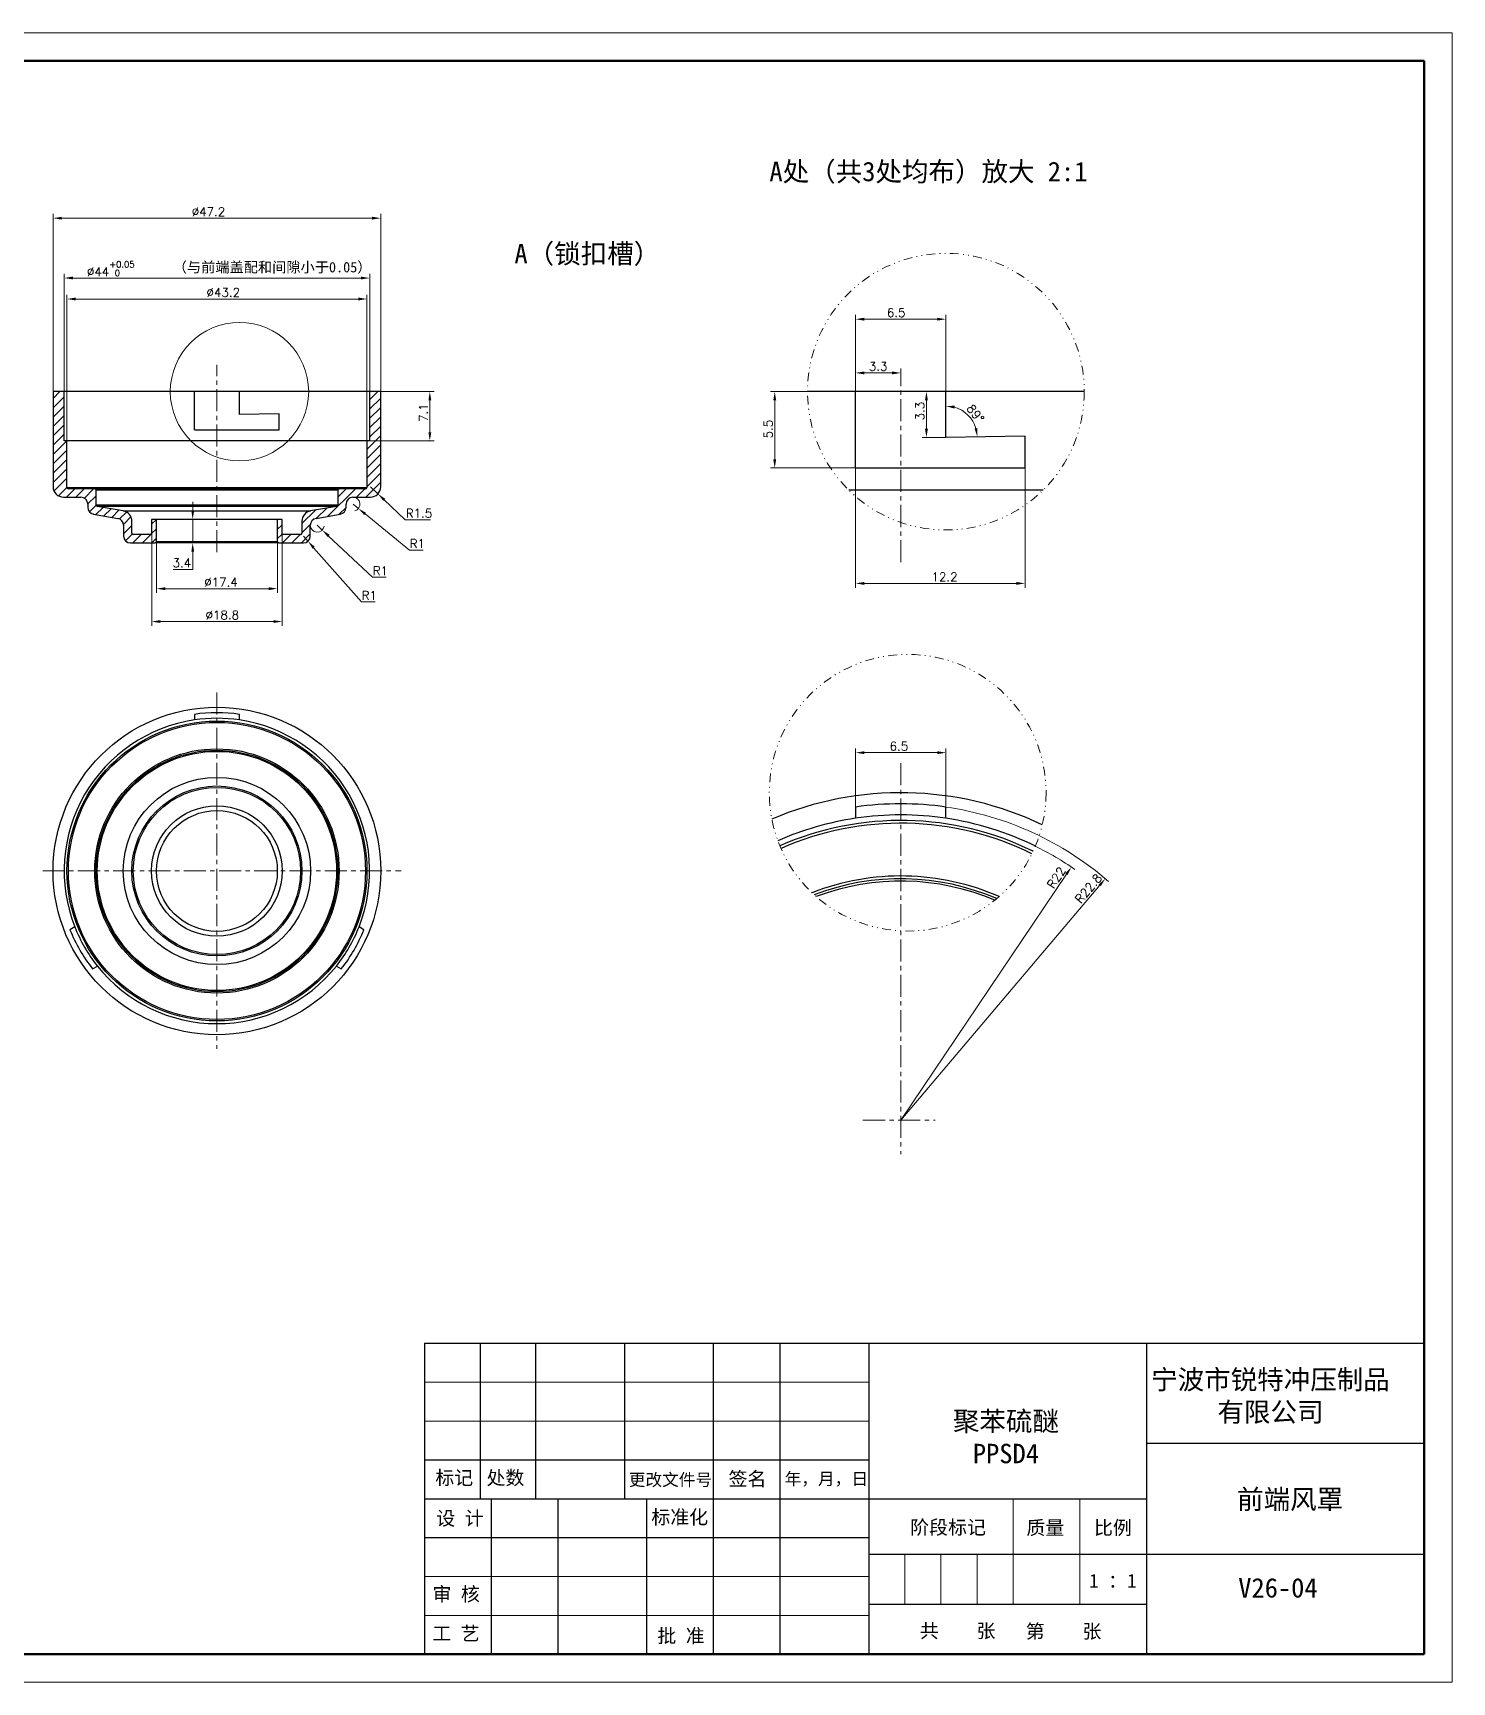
# Model space of a CAD drawing. Header units: millimetres. Extents: x 2517 to 4431, y 863 to 2540.
# Drawn here: x 3690.2 to 3894.6, y 923 to 1160.6 of the extents above; entities that cross this region are included whole.
import ezdxf

# ---------------------------------------------------------------- set-up
doc = ezdxf.new("R2010")
doc.units = ezdxf.units.MM
doc.linetypes.add('CENTER', pattern=[50.8, 31.75, -6.35, 6.35, -6.35])
doc.linetypes.add('DIVIDE', pattern=[31.75, 12.7, -6.35, 0, -6.35, 0, -6.35])
for name, color, linetype, lineweight in [('中心线', 1, 'CENTER', 9), ('双点划线', 5, 'DIVIDE', 9), ('填充', 3, 'Continuous', 9), ('实线', 7, 'Continuous', 25), ('尺寸标注', 2, 'Continuous', 9), ('引导线', 6, 'Continuous', 9), ('文本', 3, 'Continuous', 15), ('粗实线', 9, 'Continuous', 50)]:
    doc.layers.add(name, color=color, linetype=linetype, lineweight=lineweight)
doc.styles.add('st', font='txt.shx')
doc.styles.get("Standard").update_dxf_attribs({"font": 'simfang.ttf'})
doc.dimstyles.new('2st', dxfattribs={"dimscale": 0.5, "dimtxt": 2.5, "dimasz": 2.5, "dimexe": 1.25, "dimexo": 0, "dimtad": 1, "dimtoh": 1, "dimdec": 1, "dimlfac": 0.5, "dimdsep": 46, "dimtxsty": 'st', "dimcen": 0, "dimclrd": 256, "dimclre": 256, "dimclrt": 3, "dimadec": 0, "dimazin": 2, "dimtfac": 1, "dimtdec": 1, "dimtofl": 0, "dimtmove": 0, "dimatfit": 1, "dimfxl": 0, "dimlwd": -1, "dimlwe": -1, "dimarcsym": 0})
doc.dimstyles.new('st', dxfattribs={"dimscale": 0.5, "dimtxt": 2.5, "dimasz": 2.5, "dimexe": 1.25, "dimexo": 0, "dimtad": 1, "dimtoh": 1, "dimdsep": 46, "dimtxsty": 'st', "dimcen": 0, "dimclrd": 256, "dimclre": 256, "dimclrt": 3, "dimadec": 3, "dimazin": 2, "dimtfac": 1, "dimtmove": 0, "dimatfit": 1, "dimfxl": 0, "dimlwd": -1, "dimlwe": -1, "dimarcsym": 0})
pattern_1 = [(45, (0, -13.6821), (-0.6735192, 0.6735192), [])]

# ---------------------------------------------------------------- blocks, each defined once
blk = doc.blocks.new('*D430')
at = {"layer": 'Defpoints', "color": 0, "ltscale": 0.1, "transparency": 16777216}
for p in [(3738.71, 1125.28), (3694.71, 1108.91), (3738.71, 1108.91)]:
    blk.add_point(p, dxfattribs=at)
at = {"layer": '尺寸标注', "ltscale": 0.1, "transparency": 16777216}
for p, q in [((3694.71, 1108.91), (3694.71, 1125.91)), ((3695.96, 1125.28), (3737.46, 1125.28)), ((3738.71, 1108.91), (3738.71, 1125.91))]:
    blk.add_line(p, q, dxfattribs=at)
for points in [[(3695.96, 1125.49), (3695.96, 1125.08), (3694.71, 1125.28)], [(3737.46, 1125.49), (3737.46, 1125.08), (3738.71, 1125.28)]]:
    blk.add_solid(points, dxfattribs=at)
at = {"layer": '尺寸标注', "color": 3, "ltscale": 0.1, "transparency": 16777216, "insert": (3701.42, 1126.63), "char_height": 1.25, "attachment_point": 5, "style": 'st'}
blk.add_mtext('%%c44{}{\\H0.71x;\\C3;\\S+0.05^  0;}', dxfattribs=at)
blk = doc.blocks.new('*D431')
at = {"layer": 'Defpoints', "color": 0, "ltscale": 0.1, "transparency": 16777216}
for p in [(3740.31, 1133.91), (3693.11, 1108.91), (3740.31, 1108.91)]:
    blk.add_point(p, dxfattribs=at)
at = {"layer": '尺寸标注', "ltscale": 0.1, "transparency": 16777216}
for p, q in [((3693.11, 1108.91), (3693.11, 1134.53)), ((3694.36, 1133.91), (3739.06, 1133.91)), ((3740.31, 1108.91), (3740.31, 1134.53))]:
    blk.add_line(p, q, dxfattribs=at)
for points in [[(3694.36, 1134.11), (3694.36, 1133.7), (3693.11, 1133.91)], [(3739.06, 1134.11), (3739.06, 1133.7), (3740.31, 1133.91)]]:
    blk.add_solid(points, dxfattribs=at)
at = {"layer": '尺寸标注', "color": 3, "ltscale": 0.1, "transparency": 16777216, "insert": (3715.49, 1134.84), "char_height": 1.25, "attachment_point": 5, "style": 'st'}
blk.add_mtext('%%c47.2', dxfattribs=at)
blk = doc.blocks.new('*D432')
at = {"layer": 'Defpoints', "color": 0, "ltscale": 0.1, "transparency": 16777216}
for p in [(3708.01, 1087.31), (3725.41, 1087.31), (3725.41, 1080.52)]:
    blk.add_point(p, dxfattribs=at)
at = {"layer": '尺寸标注', "ltscale": 0.1, "transparency": 16777216}
for p, q in [((3708.01, 1087.31), (3708.01, 1079.9)), ((3725.41, 1087.31), (3725.41, 1079.9)), ((3709.26, 1080.52), (3724.16, 1080.52))]:
    blk.add_line(p, q, dxfattribs=at)
for points in [[(3709.26, 1080.73), (3709.26, 1080.31), (3708.01, 1080.52)], [(3724.16, 1080.73), (3724.16, 1080.31), (3725.41, 1080.52)]]:
    blk.add_solid(points, dxfattribs=at)
at = {"layer": '尺寸标注', "color": 3, "ltscale": 0.1, "transparency": 16777216, "insert": (3717.29, 1081.46), "char_height": 1.25, "attachment_point": 5, "style": 'st'}
blk.add_mtext('%%c17.4', dxfattribs=at)
blk = doc.blocks.new('*D449')
at = {"layer": 'Defpoints', "color": 0, "ltscale": 0.1, "transparency": 16777216}
for p in [(3821.7, 1119.35), (3808.7, 1108.91), (3821.7, 1108.91)]:
    blk.add_point(p, dxfattribs=at)
at = {"layer": '尺寸标注', "ltscale": 0.1, "transparency": 16777216}
for p, q in [((3808.7, 1108.91), (3808.7, 1119.97)), ((3809.95, 1119.35), (3820.45, 1119.35)), ((3821.7, 1108.91), (3821.7, 1119.97))]:
    blk.add_line(p, q, dxfattribs=at)
for points in [[(3809.95, 1119.56), (3809.95, 1119.14), (3808.7, 1119.35)], [(3820.45, 1119.56), (3820.45, 1119.14), (3821.7, 1119.35)]]:
    blk.add_solid(points, dxfattribs=at)
at = {"layer": '尺寸标注', "color": 3, "ltscale": 0.1, "transparency": 16777216, "insert": (3814.54, 1120.29), "char_height": 1.25, "attachment_point": 5, "style": 'st'}
blk.add_mtext('6.5', dxfattribs=at)
blk = doc.blocks.new('*D450')
at = {"layer": 'Defpoints', "color": 0, "ltscale": 0.1, "transparency": 16777216}
for p in [(3808.7, 1108.91), (3797.05, 1097.91), (3808.7, 1097.91)]:
    blk.add_point(p, dxfattribs=at)
at = {"layer": '尺寸标注', "ltscale": 0.1, "transparency": 16777216}
for p, q in [((3808.7, 1108.91), (3796.43, 1108.91)), ((3797.05, 1107.66), (3797.05, 1099.16)), ((3808.7, 1097.91), (3796.43, 1097.91))]:
    blk.add_line(p, q, dxfattribs=at)
for points in [[(3796.84, 1107.66), (3797.26, 1107.66), (3797.05, 1108.91)], [(3796.84, 1099.16), (3797.26, 1099.16), (3797.05, 1097.91)]]:
    blk.add_solid(points, dxfattribs=at)
at = {"layer": '尺寸标注', "color": 3, "ltscale": 0.1, "transparency": 16777216, "insert": (3796.11, 1103.52), "char_height": 1.25, "attachment_point": 5, "rotation": 90, "style": 'st'}
blk.add_mtext('5.5', dxfattribs=at)
blk = doc.blocks.new('*D451')
at = {"layer": 'Defpoints', "color": 0, "ltscale": 0.1, "transparency": 16777216}
for p in [(3808.7, 1097.91), (3833.1, 1097.91), (3833.1, 1081.28)]:
    blk.add_point(p, dxfattribs=at)
at = {"layer": '尺寸标注', "ltscale": 0.1, "transparency": 16777216}
for p, q in [((3808.7, 1097.91), (3808.7, 1080.65)), ((3833.1, 1097.91), (3833.1, 1080.65)), ((3809.95, 1081.28), (3831.85, 1081.28))]:
    blk.add_line(p, q, dxfattribs=at)
for points in [[(3809.95, 1081.49), (3809.95, 1081.07), (3808.7, 1081.28)], [(3831.85, 1081.49), (3831.85, 1081.07), (3833.1, 1081.28)]]:
    blk.add_solid(points, dxfattribs=at)
at = {"layer": '尺寸标注', "color": 3, "ltscale": 0.1, "transparency": 16777216, "insert": (3821.51, 1082.22), "char_height": 1.25, "attachment_point": 5, "style": 'st'}
blk.add_mtext('12.2', dxfattribs=at)
blk = doc.blocks.new('*D452')
at = {"layer": 'Defpoints', "color": 0, "ltscale": 0.1, "transparency": 16777216}
for p in [(3821.7, 1108.91), (3823.95, 1106.25), (3821.7, 1102.31), (3821.7, 1102.31), (3833.1, 1102.51)]:
    blk.add_point(p, dxfattribs=at)
at = {"layer": '尺寸标注', "ltscale": 0.1, "transparency": 16777216}
blk.add_arc((3821.7, 1102.31), 4.53, 16.85, 74.15, dxfattribs=at)
for points in [[(3822.91, 1106.47), (3822.97, 1106.88), (3821.7, 1106.84)], [(3826.25, 1103.66), (3825.84, 1103.59), (3826.24, 1102.39)]]:
    blk.add_solid(points, dxfattribs=at)
at = {"layer": '尺寸标注', "color": 3, "ltscale": 0.1, "transparency": 16777216, "insert": (3825.96, 1105.75), "char_height": 1.25, "attachment_point": 5, "rotation": 308.8841, "style": 'st'}
blk.add_mtext('89°', dxfattribs=at)
blk = doc.blocks.new('*D453')
at = {"layer": 'Defpoints', "color": 0, "ltscale": 0.1, "transparency": 16777216}
for p in [(3818.9, 1108.91), (3821.7, 1108.91), (3821.7, 1102.31)]:
    blk.add_point(p, dxfattribs=at)
at = {"layer": '尺寸标注', "ltscale": 0.1, "transparency": 16777216}
for p, q in [((3821.7, 1108.91), (3818.28, 1108.91)), ((3818.9, 1103.56), (3818.9, 1107.66)), ((3821.7, 1102.31), (3818.28, 1102.31))]:
    blk.add_line(p, q, dxfattribs=at)
for points in [[(3818.69, 1107.66), (3819.11, 1107.66), (3818.9, 1108.91)], [(3818.69, 1103.56), (3819.11, 1103.56), (3818.9, 1102.31)]]:
    blk.add_solid(points, dxfattribs=at)
at = {"layer": '尺寸标注', "color": 3, "ltscale": 0.1, "transparency": 16777216, "insert": (3817.96, 1106.11), "char_height": 1.25, "attachment_point": 5, "rotation": 90, "style": 'st'}
blk.add_mtext('3.3', dxfattribs=at)
blk = doc.blocks.new('*D454')
at = {"layer": 'Defpoints', "color": 0, "ltscale": 0.1, "transparency": 16777216}
for p in [(3815.2, 1111.61), (3815.2, 1110.08), (3808.7, 1108.91)]:
    blk.add_point(p, dxfattribs=at)
at = {"layer": '尺寸标注', "ltscale": 0.1, "transparency": 16777216}
for p, q in [((3808.7, 1108.91), (3808.7, 1112.24)), ((3815.2, 1110.08), (3815.2, 1112.24)), ((3809.95, 1111.61), (3813.95, 1111.61))]:
    blk.add_line(p, q, dxfattribs=at)
for points in [[(3809.95, 1111.82), (3809.95, 1111.4), (3808.7, 1111.61)], [(3813.95, 1111.82), (3813.95, 1111.4), (3815.2, 1111.61)]]:
    blk.add_solid(points, dxfattribs=at)
at = {"layer": '尺寸标注', "color": 3, "ltscale": 0.1, "transparency": 16777216, "insert": (3811.94, 1112.55), "char_height": 1.25, "attachment_point": 5, "style": 'st'}
blk.add_mtext('3.3', dxfattribs=at)
blk = doc.blocks.new('*D455')
at = {"layer": 'Defpoints', "color": 0, "ltscale": 0.1, "transparency": 16777216}
for p in [(3844.66, 1038.73), (3815.2, 1003.92)]:
    blk.add_point(p, dxfattribs=at)
at = {"layer": '尺寸标注', "ltscale": 0.1, "transparency": 16777216}
blk.add_line((3815.2, 1003.92), (3843.85, 1037.78), dxfattribs=at)
blk.add_arc((3815.2, 1003.92), 45.6, 48.9836, 81.8049, dxfattribs=at)
blk.add_solid([(3843.69, 1037.91), (3844.01, 1037.64), (3844.66, 1038.73)], dxfattribs=at)
at = {"layer": '尺寸标注', "color": 3, "ltscale": 0.1, "transparency": 16777216, "insert": (3842.23, 1037.32), "char_height": 1.25, "attachment_point": 5, "rotation": 49.7689, "style": 'st'}
blk.add_mtext('R22.8', dxfattribs=at)
blk = doc.blocks.new('*D456')
at = {"layer": 'Defpoints', "color": 0, "ltscale": 0.1, "transparency": 16777216}
for p in [(3821.7, 1056.89), (3808.7, 1049.05), (3821.7, 1049.05)]:
    blk.add_point(p, dxfattribs=at)
at = {"layer": '尺寸标注', "ltscale": 0.1, "transparency": 16777216}
for p, q in [((3808.7, 1049.05), (3808.7, 1057.51)), ((3821.7, 1049.05), (3821.7, 1057.51)), ((3809.95, 1056.89), (3820.45, 1056.89))]:
    blk.add_line(p, q, dxfattribs=at)
for points in [[(3809.95, 1057.1), (3809.95, 1056.68), (3808.7, 1056.89)], [(3820.45, 1057.1), (3820.45, 1056.68), (3821.7, 1056.89)]]:
    blk.add_solid(points, dxfattribs=at)
at = {"layer": '尺寸标注', "color": 3, "ltscale": 0.1, "transparency": 16777216, "insert": (3814.94, 1057.83), "char_height": 1.25, "attachment_point": 5, "style": 'st'}
blk.add_mtext('6.5', dxfattribs=at)
blk = doc.blocks.new('*D457')
at = {"layer": 'Defpoints', "color": 0, "ltscale": 0.1, "transparency": 16777216}
for p in [(3839.77, 1040.42), (3815.2, 1003.92)]:
    blk.add_point(p, dxfattribs=at)
at = {"layer": '尺寸标注', "ltscale": 0.1, "transparency": 16777216}
blk.add_line((3815.2, 1003.92), (3839.07, 1039.39), dxfattribs=at)
blk.add_arc((3815.2, 1003.92), 44, 55.2487, 63.868, dxfattribs=at)
blk.add_solid([(3838.9, 1039.5), (3839.24, 1039.27), (3839.77, 1040.42)], dxfattribs=at)
at = {"layer": '尺寸标注', "color": 3, "ltscale": 0.1, "transparency": 16777216, "insert": (3837.6, 1038.88), "char_height": 1.25, "attachment_point": 5, "rotation": 56.0626, "style": 'st'}
blk.add_mtext('R22', dxfattribs=at)
blk = doc.blocks.new('*D459')
at = {"layer": 'Defpoints', "color": 0, "ltscale": 0.1, "transparency": 16777216}
for p in [(3707.31, 1088.31), (3726.11, 1088.31), (3726.11, 1075.78)]:
    blk.add_point(p, dxfattribs=at)
at = {"layer": '尺寸标注', "ltscale": 0.1, "transparency": 16777216}
for p, q in [((3707.31, 1088.31), (3707.31, 1075.16)), ((3726.11, 1088.31), (3726.11, 1075.16)), ((3708.56, 1075.78), (3724.86, 1075.78))]:
    blk.add_line(p, q, dxfattribs=at)
for points in [[(3708.56, 1075.99), (3708.56, 1075.58), (3707.31, 1075.78)], [(3724.86, 1075.99), (3724.86, 1075.58), (3726.11, 1075.78)]]:
    blk.add_solid(points, dxfattribs=at)
at = {"layer": '尺寸标注', "color": 3, "ltscale": 0.1, "transparency": 16777216, "insert": (3717.48, 1076.72), "char_height": 1.25, "attachment_point": 5, "style": 'st'}
blk.add_mtext('%%c18.8', dxfattribs=at)
blk = doc.blocks.new('*D460')
at = {"layer": 'Defpoints', "color": 0, "ltscale": 0.1, "transparency": 16777216}
for p in [(3738.81, 1095.21), (3739.9, 1094.18)]:
    blk.add_point(p, dxfattribs=at)
at = {"layer": '尺寸标注', "ltscale": 0.1, "transparency": 16777216}
for p, q in [((3738.81, 1095.21), (3739.9, 1094.18)), ((3740.8, 1093.32), (3743.84, 1090.44)), ((3743.84, 1090.44), (3747.49, 1090.44))]:
    blk.add_line(p, q, dxfattribs=at)
blk.add_solid([(3740.95, 1093.47), (3740.66, 1093.17), (3739.9, 1094.18)], dxfattribs=at)
at = {"layer": '尺寸标注', "color": 3, "ltscale": 0.1, "transparency": 16777216, "insert": (3745.82, 1091.38), "char_height": 1.25, "attachment_point": 5, "style": 'st'}
blk.add_mtext('R1.5', dxfattribs=at)
blk = doc.blocks.new('*D461')
at = {"layer": 'Defpoints', "color": 0, "ltscale": 0.1, "transparency": 16777216}
for p in [(3736.31, 1092.71), (3737.08, 1092.08)]:
    blk.add_point(p, dxfattribs=at)
at = {"layer": '尺寸标注', "ltscale": 0.1, "transparency": 16777216}
for p, q in [((3736.31, 1092.71), (3737.08, 1092.08)), ((3738.05, 1091.29), (3744.43, 1086.07)), ((3744.43, 1086.07), (3746.41, 1086.07))]:
    blk.add_line(p, q, dxfattribs=at)
blk.add_arc((3736.31, 1092.71), 1, 284.9325, 90, dxfattribs=at)
blk.add_solid([(3738.18, 1091.45), (3737.92, 1091.13), (3737.08, 1092.08)], dxfattribs=at)
at = {"layer": '尺寸标注', "color": 3, "ltscale": 0.1, "transparency": 16777216, "insert": (3745.57, 1087.01), "char_height": 1.25, "attachment_point": 5, "style": 'st'}
blk.add_mtext('R1', dxfattribs=at)
blk = doc.blocks.new('*D462')
at = {"layer": 'Defpoints', "color": 0, "ltscale": 0.1, "transparency": 16777216}
for p in [(3731.16, 1089.66), (3731.88, 1088.97)]:
    blk.add_point(p, dxfattribs=at)
at = {"layer": '尺寸标注', "ltscale": 0.1, "transparency": 16777216}
for p, q in [((3731.16, 1089.66), (3731.88, 1088.97)), ((3732.79, 1088.11), (3739.1, 1082.16)), ((3739.1, 1082.16), (3741.08, 1082.16))]:
    blk.add_line(p, q, dxfattribs=at)
blk.add_arc((3731.16, 1089.66), 1, 180, 352.4908, dxfattribs=at)
blk.add_solid([(3732.94, 1088.27), (3732.65, 1087.96), (3731.88, 1088.97)], dxfattribs=at)
at = {"layer": '尺寸标注', "color": 3, "ltscale": 0.1, "transparency": 16777216, "insert": (3740.25, 1083.1), "char_height": 1.25, "attachment_point": 5, "style": 'st'}
blk.add_mtext('R1', dxfattribs=at)
blk = doc.blocks.new('*D463')
at = {"layer": 'Defpoints', "color": 0, "ltscale": 0.1, "transparency": 16777216}
for p in [(3729.16, 1088.11), (3729.82, 1087.36)]:
    blk.add_point(p, dxfattribs=at)
at = {"layer": '尺寸标注', "ltscale": 0.1, "transparency": 16777216}
for p, q in [((3729.16, 1088.11), (3729.82, 1087.36)), ((3730.64, 1086.42), (3737.51, 1078.61)), ((3737.51, 1078.61), (3739.49, 1078.61))]:
    blk.add_line(p, q, dxfattribs=at)
blk.add_solid([(3730.8, 1086.56), (3730.49, 1086.28), (3729.82, 1087.36)], dxfattribs=at)
at = {"layer": '尺寸标注', "color": 3, "ltscale": 0.1, "transparency": 16777216, "insert": (3738.65, 1079.55), "char_height": 1.25, "attachment_point": 5, "style": 'st'}
blk.add_mtext('R1', dxfattribs=at)
blk = doc.blocks.new('*D464')
at = {"layer": 'Defpoints', "color": 0, "ltscale": 0.1, "transparency": 16777216}
for p in [(3716.71, 1090.51), (3713.22, 1087.11), (3716.71, 1087.11)]:
    blk.add_point(p, dxfattribs=at)
at = {"layer": '尺寸标注', "ltscale": 0.1, "transparency": 16777216}
for p, q in [((3713.22, 1091.76), (3713.22, 1093.01)), ((3716.71, 1090.51), (3712.6, 1090.51)), ((3713.22, 1090.51), (3713.22, 1087.11)), ((3716.71, 1087.11), (3712.6, 1087.11)), ((3713.22, 1085.86), (3713.22, 1083.29)), ((3713.22, 1083.29), (3710.41, 1083.29))]:
    blk.add_line(p, q, dxfattribs=at)
for points in [[(3713.02, 1091.76), (3713.43, 1091.76), (3713.22, 1090.51)], [(3713.02, 1085.86), (3713.43, 1085.86), (3713.22, 1087.11)]]:
    blk.add_solid(points, dxfattribs=at)
at = {"layer": '尺寸标注', "color": 3, "ltscale": 0.1, "transparency": 16777216, "insert": (3711.66, 1084.23), "char_height": 1.25, "attachment_point": 5, "style": 'st'}
blk.add_mtext('3.4', dxfattribs=at)
blk = doc.blocks.new('*D465')
at = {"layer": 'Defpoints', "color": 0, "ltscale": 0.1, "transparency": 16777216}
for p in [(3740.31, 1108.91), (3747.37, 1108.91), (3738.71, 1101.81)]:
    blk.add_point(p, dxfattribs=at)
at = {"layer": '尺寸标注', "ltscale": 0.1, "transparency": 16777216}
for p, q in [((3740.31, 1108.91), (3748, 1108.91)), ((3747.37, 1103.06), (3747.37, 1107.66)), ((3738.71, 1101.81), (3748, 1101.81))]:
    blk.add_line(p, q, dxfattribs=at)
for points in [[(3747.17, 1107.66), (3747.58, 1107.66), (3747.37, 1108.91)], [(3747.17, 1103.06), (3747.58, 1103.06), (3747.37, 1101.81)]]:
    blk.add_solid(points, dxfattribs=at)
at = {"layer": '尺寸标注', "color": 3, "ltscale": 0.1, "transparency": 16777216, "insert": (3746.44, 1105.88), "char_height": 1.25, "attachment_point": 5, "rotation": 90, "style": 'st'}
blk.add_mtext('7.1', dxfattribs=at)
blk = doc.blocks.new('*D466')
at = {"layer": 'Defpoints', "color": 0, "ltscale": 0.1, "transparency": 16777216}
for p in [(3738.31, 1122.26), (3695.11, 1101.81), (3738.31, 1101.81)]:
    blk.add_point(p, dxfattribs=at)
at = {"layer": '尺寸标注', "ltscale": 0.1, "transparency": 16777216}
for p, q in [((3695.11, 1101.81), (3695.11, 1122.88)), ((3696.36, 1122.26), (3737.06, 1122.26)), ((3738.31, 1101.81), (3738.31, 1122.88))]:
    blk.add_line(p, q, dxfattribs=at)
for points in [[(3696.36, 1122.47), (3696.36, 1122.05), (3695.11, 1122.26)], [(3737.06, 1122.47), (3737.06, 1122.05), (3738.31, 1122.26)]]:
    blk.add_solid(points, dxfattribs=at)
at = {"layer": '尺寸标注', "color": 3, "ltscale": 0.1, "transparency": 16777216, "insert": (3717.62, 1123.2), "char_height": 1.25, "attachment_point": 5, "style": 'st'}
blk.add_mtext('%%c43.2', dxfattribs=at)

msp = doc.modelspace()

# ---------------------------------------------------------------- hatches: boundary and pattern name
at = {"layer": '填充'}
h = msp.add_hatch(dxfattribs=at)
h.set_pattern_fill('ANSI31', color=256, scale=0.3, style=0)
h.set_pattern_definition(pattern_1)
edge = h.paths.add_edge_path(flags=0)
edge.add_arc((3694.6059, 1095.2112), 1.5, 180, 270)
edge.add_line((3694.6059, 1093.7112), (3697.1059, 1093.7112))
edge.add_arc((3697.1059, 1092.7112), 1, 0, 90, ccw=False)
edge.add_line((3698.1059, 1092.7112), (3698.1059, 1092.2434))
edge.add_arc((3699.1059, 1092.2434), 1, 180, 260)
edge.add_line((3698.9323, 1091.2585), (3702.4296, 1090.6419))
edge.add_arc((3702.2559, 1089.6571), 1, 0, 80, ccw=False)
edge.add_line((3703.2559, 1089.6571), (3703.2559, 1088.1112))
edge.add_arc((3704.2559, 1088.1112), 1, 180, 270)
edge.add_line((3704.2559, 1087.1112), (3707.8059, 1087.1112))
edge.add_arc((3707.8059, 1087.3112), 0.2, 270, 360)
edge.add_line((3708.0059, 1087.3112), (3708.0059, 1090.5112))
edge.add_line((3708.0059, 1090.5112), (3707.3059, 1090.5112))
edge.add_line((3707.3059, 1090.5112), (3707.3059, 1088.3112))
edge.add_line((3707.3059, 1088.3112), (3704.6559, 1088.3112))
edge.add_arc((3704.6559, 1088.5112), 0.2, 180, 270, ccw=False)
edge.add_line((3704.4559, 1088.5112), (3704.4559, 1090.2444))
edge.add_arc((3702.9559, 1090.2444), 1.5, 0, 80)
edge.add_line((3703.2164, 1091.7217), (3699.4712, 1092.382))
edge.add_arc((3699.5059, 1092.579), 0.2, 180, 260, ccw=False)
edge.add_line((3699.3059, 1092.579), (3699.3059, 1094.7112))
edge.add_arc((3699.1059, 1094.7112), 0.2, 0, 90)
edge.add_line((3699.1059, 1094.9112), (3695.3059, 1094.9112))
edge.add_arc((3695.3059, 1095.1112), 0.2, 180, 270, ccw=False)
edge.add_line((3695.1059, 1095.1112), (3695.1059, 1101.8112))
edge.add_line((3695.1059, 1101.8112), (3694.7059, 1101.8112))
edge.add_line((3694.7059, 1101.8112), (3694.7059, 1108.9112))
edge.add_line((3694.7059, 1108.9112), (3693.1059, 1108.9112))
edge.add_line((3693.1059, 1108.9112), (3693.1059, 1095.2112))
h = msp.add_hatch(dxfattribs=at)
h.set_pattern_fill('ANSI31', color=256, scale=0.3, style=0)
h.set_pattern_definition(pattern_1)
edge = h.paths.add_edge_path(flags=0)
edge.add_arc((3738.8059, 1095.2112), 1.5, 270, 360)
edge.add_line((3740.3059, 1095.2112), (3740.3059, 1108.9112))
edge.add_line((3740.3059, 1108.9112), (3738.7059, 1108.9112))
edge.add_line((3738.7059, 1108.9112), (3738.7059, 1101.8112))
edge.add_line((3738.7059, 1101.8112), (3738.3059, 1101.8112))
edge.add_line((3738.3059, 1101.8112), (3738.3059, 1095.1112))
edge.add_arc((3738.1059, 1095.1112), 0.2, 270, 360, ccw=False)
edge.add_line((3738.1059, 1094.9112), (3734.3059, 1094.9112))
edge.add_arc((3734.3059, 1094.7112), 0.2, 90, 180)
edge.add_line((3734.1059, 1094.7112), (3734.1059, 1092.579))
edge.add_arc((3733.9059, 1092.579), 0.2, 280, 360, ccw=False)
edge.add_line((3733.9406, 1092.382), (3730.1954, 1091.7217))
edge.add_arc((3730.4559, 1090.2444), 1.5, 100, 180)
edge.add_line((3728.9559, 1090.2444), (3728.9559, 1088.5112))
edge.add_arc((3728.7559, 1088.5112), 0.2, 270, 360, ccw=False)
edge.add_line((3728.7559, 1088.3112), (3726.1059, 1088.3112))
edge.add_line((3726.1059, 1088.3112), (3726.1059, 1090.5112))
edge.add_line((3726.1059, 1090.5112), (3725.4059, 1090.5112))
edge.add_line((3725.4059, 1090.5112), (3725.4059, 1087.3112))
edge.add_arc((3725.6059, 1087.3112), 0.2, 180, 270)
edge.add_line((3725.6059, 1087.1112), (3729.1559, 1087.1112))
edge.add_arc((3729.1559, 1088.1112), 1, 270, 360)
edge.add_line((3730.1559, 1088.1112), (3730.1559, 1089.6571))
edge.add_arc((3731.1559, 1089.6571), 1, 100, 180, ccw=False)
edge.add_line((3730.9823, 1090.6419), (3734.4796, 1091.2585))
edge.add_arc((3734.3059, 1092.2434), 1, 280, 360)
edge.add_line((3735.3059, 1092.2434), (3735.3059, 1092.7112))
edge.add_arc((3736.3059, 1092.7112), 1, 90, 180, ccw=False)
edge.add_line((3736.3059, 1093.7112), (3738.8059, 1093.7112))

# ---------------------------------------------------------------- linework, layer by layer
at = {"layer": '中心线', "ltscale": 0.1}
for p, q in [((3716.7059, 1085.7593), (3716.7059, 1112.7559)), ((3815.2047, 1084.323), (3815.2047, 1110.0821)), ((3716.7059, 1065.5657), (3716.7059, 1014.2014)), ((3815.2047, 1055.3678), (3815.2047, 999.0153)), ((3691.614, 1039.8409), (3743.2216, 1039.8409)), ((3809.7579, 1003.9182), (3820.1732, 1003.9182))]:
    msp.add_line(p, q, dxfattribs=at)
at = {"layer": '双点划线', "ltscale": 0.1}
for centre in [(3821.7047, 1108.9112), (3816.1985, 1051.1182)]:
    msp.add_circle(centre, 19.9319, dxfattribs=at)
at = {"layer": '实线', "lineweight": 25}
for p, q in [((3693.1059, 1108.9112), (3693.1059, 1095.2112)), ((3694.7059, 1108.9112), (3693.1059, 1108.9112)), ((3694.7059, 1101.8112), (3694.7059, 1108.9112)), ((3713.4559, 1108.9112), (3694.7059, 1108.9112)), ((3713.4559, 1103.4112), (3713.4559, 1108.9112)), ((3719.9559, 1108.9112), (3713.4559, 1108.9112)), ((3719.9559, 1105.6112), (3719.9559, 1108.9112)), ((3738.7059, 1108.9112), (3719.9559, 1108.9112)), ((3738.7059, 1108.9112), (3738.7059, 1101.8112)), ((3740.3059, 1108.9112), (3738.7059, 1108.9112)), ((3740.3059, 1095.2112), (3740.3059, 1108.9112)), ((3808.7047, 1108.9112), (3801.7727, 1108.9112)), ((3808.7047, 1097.9112), (3808.7047, 1108.9112)), ((3821.7047, 1108.9112), (3808.7047, 1108.9112)), ((3821.7047, 1102.3112), (3821.7047, 1108.9112)), ((3841.6366, 1108.9112), (3821.7047, 1108.9112)), ((3725.6541, 1105.7106), (3719.9559, 1105.6112)), ((3725.6541, 1103.4112), (3725.6541, 1105.7106)), ((3713.4559, 1103.4112), (3725.6541, 1103.4112)), ((3695.1059, 1101.8112), (3694.7059, 1101.8112)), ((3695.1059, 1095.1112), (3695.1059, 1101.8112)), ((3738.3059, 1101.8112), (3695.1059, 1101.8112)), ((3738.3059, 1101.8112), (3738.3059, 1095.1112)), ((3738.7059, 1101.8112), (3738.3059, 1101.8112)), ((3833.1011, 1102.5101), (3821.7047, 1102.3112)), ((3833.1011, 1097.9112), (3833.1011, 1102.5101)), ((3808.7047, 1097.9112), (3833.1011, 1097.9112)), ((3694.6059, 1093.7112), (3697.1059, 1093.7112)), ((3695.1059, 1095.1112), (3738.3059, 1095.1112)), ((3699.1059, 1094.9112), (3695.3059, 1094.9112)), ((3699.1059, 1094.9112), (3734.3059, 1094.9112)), ((3699.3059, 1092.579), (3699.3059, 1094.7112)), ((3734.1059, 1094.7112), (3699.3059, 1094.7112)), ((3734.1059, 1094.7112), (3734.1059, 1092.579)), ((3738.1059, 1094.9112), (3734.3059, 1094.9112)), ((3736.3059, 1093.7112), (3738.8059, 1093.7112)), ((3835.6919, 1094.7112), (3807.7174, 1094.7112)), ((3698.1059, 1092.7112), (3698.1059, 1092.2434)), ((3698.9323, 1091.2585), (3702.4296, 1090.6419)), ((3699.3059, 1092.579), (3734.1059, 1092.579)), ((3703.2164, 1091.7217), (3699.4712, 1092.382)), ((3733.9406, 1092.382), (3699.4712, 1092.382)), ((3703.2164, 1091.7217), (3730.1954, 1091.7217)), ((3733.9406, 1092.382), (3730.1954, 1091.7217)), ((3730.9823, 1090.6419), (3734.4796, 1091.2585)), ((3735.3059, 1092.2434), (3735.3059, 1092.7112)), ((3703.2559, 1089.6571), (3703.2559, 1088.1112)), ((3704.4559, 1088.5112), (3704.4559, 1090.2444)), ((3707.3059, 1088.3112), (3704.6559, 1088.3112)), ((3707.3059, 1090.5112), (3707.3059, 1088.3112)), ((3708.0059, 1090.5112), (3707.3059, 1090.5112)), ((3708.0059, 1087.3112), (3708.0059, 1090.5112)), ((3725.4059, 1090.5112), (3708.0059, 1090.5112)), ((3725.4059, 1090.5112), (3725.4059, 1087.3112)), ((3726.1059, 1090.5112), (3725.4059, 1090.5112)), ((3726.1059, 1088.3112), (3726.1059, 1090.5112)), ((3728.7559, 1088.3112), (3726.1059, 1088.3112)), ((3728.9559, 1090.2444), (3728.9559, 1088.5112)), ((3730.1559, 1088.1112), (3730.1559, 1089.6571)), ((3704.2559, 1087.1112), (3707.8059, 1087.1112)), ((3725.6059, 1087.1112), (3707.8059, 1087.1112)), ((3708.0059, 1087.3112), (3725.4059, 1087.3112)), ((3725.6059, 1087.1112), (3729.1559, 1087.1112)), ((3713.4559, 1062.408), (3713.4559, 1061.5995)), ((3719.9559, 1061.5995), (3719.9559, 1062.408)), ((3808.7047, 1049.0525), (3808.7047, 1047.4354)), ((3821.7047, 1047.4354), (3821.7047, 1049.0525)), ((3696.2374, 1031.7761), (3695.5372, 1031.3719)), ((3737.8747, 1031.3719), (3737.1744, 1031.7761)), ((3698.7872, 1025.7427), (3699.4874, 1026.147)), ((3733.9244, 1026.147), (3734.6247, 1025.7427))]:
    msp.add_line(p, q, dxfattribs=at)
at = {"layer": '实线'}
for p, q in [((3746.5857, 971.7781), (3890.5972, 971.7781)), ((3746.6007, 971.7781), (3746.6007, 926.9745)), ((3754.6013, 971.7781), (3754.6013, 949.3763)), ((3762.602, 971.7781), (3762.602, 949.3763)), ((3775.403, 971.7781), (3775.403, 949.3763)), ((3788.204, 971.7781), (3788.204, 926.9745)), ((3797.8048, 971.7781), (3797.8048, 926.9745)), ((3810.6058, 971.7781), (3810.6058, 926.9745)), ((3850.594, 971.7781), (3850.594, 926.9745)), ((3850.594, 957.3769), (3890.5972, 957.3769)), ((3746.5857, 954.9767), (3810.6058, 954.9767)), ((3746.5857, 949.3763), (3810.6058, 949.3763)), ((3756.2015, 949.3763), (3756.2015, 926.9745)), ((3765.8022, 949.3763), (3765.8022, 926.9745)), ((3778.6033, 949.3763), (3778.6033, 926.9745)), ((3810.6058, 949.3763), (3850.594, 949.3763)), ((3746.5857, 943.7758), (3810.6058, 943.7758)), ((3810.6058, 941.3757), (3890.5972, 941.3757)), ((3810.6058, 934.1751), (3850.594, 934.1751)), ((3746.5857, 926.9745), (3890.5972, 926.9745))]:
    msp.add_line(p, q, dxfattribs=at)
at = {"layer": '实线', "lineweight": 25}
for radius in [23.6, 21.6, 21.4, 17.6, 17.4, 17.2347, 13.4895, 12.25, 12.05, 9.4, 8.7]:
    msp.add_circle((3716.7059, 1039.8409), radius, dxfattribs=at)
for centre, radius, start, end in [((3694.6059, 1095.2112), 1.5, 180, 270), ((3695.3059, 1095.1112), 0.2, 180, 270), ((3697.1059, 1092.7112), 1, 0, 90), ((3699.1059, 1094.7112), 0.2, 0, 90), ((3734.3059, 1094.7112), 0.2, 90, 180), ((3736.3059, 1092.7112), 1, 90, 180), ((3738.1059, 1095.1112), 0.2, 270, 0), ((3738.8059, 1095.2112), 1.5, 270, 0), ((3699.1059, 1092.2434), 1, 180, 260), ((3699.5059, 1092.579), 0.2, 180, 260), ((3702.9559, 1090.2444), 1.5, 0, 80), ((3730.4559, 1090.2444), 1.5, 100, 180), ((3733.9059, 1092.579), 0.2, 280, 0), ((3734.3059, 1092.2434), 1, 280, 0), ((3702.2559, 1089.6571), 1, 0, 80), ((3704.6559, 1088.5112), 0.2, 180, 270), ((3728.7559, 1088.5112), 0.2, 270, 0), ((3731.1559, 1089.6571), 1, 100, 180), ((3704.2559, 1088.1112), 1, 180, 270), ((3707.8059, 1087.3112), 0.2, 270, 0), ((3725.6059, 1087.3112), 0.2, 180, 270), ((3729.1559, 1088.1112), 1, 270, 0), ((3716.7059, 1039.8409), 22.8, 81.804925, 98.195075), ((3716.7059, 1039.8409), 22, 98.495242, 201.504758), ((3716.7059, 1039.8409), 22, 81.504758, 98.495242), ((3716.7059, 1039.8409), 22, 338.495242, 81.504758), ((3815.2047, 1003.9182), 47.2, 64.417781, 113.169746), ((3815.2047, 1003.9182), 45.6, 81.804925, 98.195075), ((3815.2047, 1003.9182), 44, 81.504758, 98.495242), ((3815.2047, 1003.9182), 44, 98.495242, 113.71954), ((3815.2047, 1003.9182), 43.2, 63.826052, 113.761474), ((3815.2047, 1003.9182), 42.8, 63.820637, 113.76689), ((3815.2047, 1003.9182), 44, 63.867986, 81.504758), ((3815.2047, 1003.9182), 35.2, 66.292163, 111.295363), ((3815.2047, 1003.9182), 34.8, 66.608333, 110.979193), ((3815.2047, 1003.9182), 34.4695, 66.889897, 110.697629), ((3716.7059, 1039.8409), 22.8, 201.804925, 218.195075), ((3716.7059, 1039.8409), 22, 201.504758, 218.495242), ((3716.7059, 1039.8409), 22, 321.504758, 338.495242), ((3716.7059, 1039.8409), 22.8, 321.804925, 338.195075), ((3716.7059, 1039.8409), 22, 218.495242, 321.504758)]:
    msp.add_arc(centre, radius, start, end, dxfattribs=at)
at = {"layer": '尺寸标注', "ltscale": 0.1}
msp.add_circle((3719.9559, 1108.9112), 9.966, dxfattribs=at)
at = {"layer": '引导线'}
for p, q in [((3558.5706, 1160.5932), (3894.5975, 1160.5932)), ((3894.5975, 922.9742), (3894.5975, 1160.5932)), ((3746.5857, 966.1776), (3810.6058, 966.1776)), ((3746.5857, 960.5772), (3810.6058, 960.5772)), ((3746.5857, 938.1754), (3810.6058, 938.1754)), ((3746.5857, 932.5749), (3810.6058, 932.5749)), ((3558.5706, 922.9742), (3894.5975, 922.9742))]:
    msp.add_line(p, q, dxfattribs=at)
at = {"layer": '文本', "ltscale": 0.2}
for p, q in [((3831.3924, 949.3763), (3831.3924, 934.1751)), ((3840.9932, 949.3763), (3840.9932, 934.1751)), ((3815.7912, 941.3757), (3815.7912, 934.1751)), ((3820.9916, 941.3757), (3820.9916, 934.1751)), ((3826.192, 941.3757), (3826.192, 934.1751))]:
    msp.add_line(p, q, dxfattribs=at)
at = {"layer": '粗实线'}
for p, q in [((3578.5722, 1156.5929), (3890.5972, 1156.5929)), ((3890.5972, 926.9745), (3890.5972, 1156.5929)), ((3578.5722, 926.9745), (3890.5972, 926.9745))]:
    msp.add_line(p, q, dxfattribs=at)

# ---------------------------------------------------------------- texts
at = {"layer": '实线', "attachment_point": 5}
for s, insert, char_height, width in [('A处（共3处均布）放大 2:1', (3819.1878, 1140.449), 2.800224, 70.890337), ('A（锁扣槽）', (3770.059, 1128.616), 2.80022, 24.310064), ('（与前端盖配和间隙小于0.05）', (3724.6562, 1126.7503), 1.5, 36.804944), ('宁波市锐特冲压制品\\P有限公司', (3868.4528, 964.0639), 2.80022, 50.547883), ('聚苯硫醚\\PPPSD4 ', (3830.3463, 958.211), 2.80022, 31.49932), ('前端风罩', (3871.2804, 949.1509), 2.80022, 36.804944), ('V26-04', (3869.5246, 936.5228), 2.80022, 36.804944)]:
    msp.add_mtext(s, dxfattribs=dict(at, insert=insert, char_height=char_height, width=width))
at = {"layer": '文本', "ltscale": 0.2, "attachment_point": 5}
for s, insert, char_height, width in [('标记', (3750.8934, 952.3035), 2.00016, 11.610209), ('处数', (3758.2699, 952.2861), 2.00016, 11.610209), ('更改文件号', (3782.0295, 952.0211), 1.76014, 25.752593), ('签名', (3793.1222, 952.1486), 2.00016, 11.610209), ('年，月，日', (3804.477, 952.1314), 1.76014, 11.610209), ('设 计', (3751.7114, 946.448), 2.00016, 11.610209), ('标准化', (3783.3653, 946.6301), 2.00016, 11.610209), ('阶段标记', (3822.0132, 945.146), 2.00016, 11.610209), ('质量', (3836.0246, 945.0995), 2.00016, 11.610209), ('比例', (3845.7622, 945.0995), 2.00016, 11.610209), ('审 核', (3751.1649, 935.5348), 2.00016, 11.610209), ('1 ：1', (3845.7511, 937.5503), 2.00016, 11.610209), ('共    张', (3823.3975, 930.2391), 2.00016, 11.610209), ('第    张', (3838.6519, 930.1671), 2.00016, 11.610209), ('工 艺', (3751.133, 929.8961), 2.00016, 11.610209), ('批 准', (3783.5475, 929.523), 2.00016, 11.610209)]:
    msp.add_mtext(s, dxfattribs=dict(at, insert=insert, char_height=char_height, width=width))

# ---------------------------------------------------------------- dimensions: what is measured, and where the dimension line sits
at = {"layer": '尺寸标注', "ltscale": 0.1}
for base, p1, p2, picture, middle in [((3740.3059, 1133.9058), (3693.1059, 1108.9112), (3740.3059, 1108.9112), '*D431', (3715.4924, 1133.9058)), ((3738.3059, 1122.2593), (3695.1059, 1101.8112), (3738.3059, 1101.8112), '*D466', (3717.6178, 1122.2593)), ((3726.1059, 1075.7848), (3707.3059, 1088.3112), (3726.1059, 1088.3112), '*D459', (3717.4793, 1075.7848)), ((3725.4059, 1080.5227), (3708.0059, 1087.3112), (3725.4059, 1087.3112), '*D432', (3717.2909, 1080.5227))]:
    dim = msp.add_linear_dim(base=base, p1=p1, p2=p2, text='%%c<>', dimstyle='st', dxfattribs=at)
    dim.commit()
    dim.dimension.update_dxf_attribs({"geometry": picture, "text_midpoint": middle, "dimtype": 160})
dim = msp.add_linear_dim(base=(3738.7059, 1125.2836), p1=(3694.7059, 1108.9112), p2=(3738.7059, 1108.9112), text='%%c<>{}{\\H0.71x;\\C3;\\S+0.05^  0;}', dimstyle='st', override={"dimtp": 0.05, "dimtm": 0, "dimtdec": 2, "dimtzin": 8}, dxfattribs=at)
dim.commit()
dim.dimension.update_dxf_attribs({"geometry": '*D430', "text_midpoint": (3701.415, 1125.2836), "dimtype": 160})
for base, p1, p2, picture, middle in [((3821.7047, 1119.3478), (3808.7047, 1108.9112), (3821.7047, 1108.9112), '*D449', (3814.5401, 1119.3478)), ((3815.2046551386, 1111.6124526624), (3808.7046551386, 1108.9111722561), (3815.2046551386, 1110.0821177037), '*D454', (3811.9350203486, 1111.6124526624)), ((3833.1011, 1081.2785), (3808.7047, 1097.9112), (3833.1011, 1097.9112), '*D451', (3821.507, 1081.2785)), ((3821.7047, 1056.8881), (3808.7047, 1049.0525), (3821.7047, 1049.0525), '*D456', (3814.9372, 1056.8881))]:
    dim = msp.add_linear_dim(base=base, p1=p1, p2=p2, dimstyle='2st', override={"dimtol": 0, "dimlim": 0, "dimtp": 0, "dimtm": 0, "dimtfac": 1, "dimtdec": 2, "dimtolj": 0, "dimtzin": 8}, dxfattribs=at)
    dim.commit()
    dim.dimension.update_dxf_attribs({"geometry": picture, "text_midpoint": middle, "dimtype": 160})
for base, p1, p2, picture, middle in [((3747.3741, 1108.9112), (3738.7059, 1101.8112), (3740.3059, 1108.9112), '*D465', (3747.3741, 1105.8844)), ((3713.225, 1087.1112), (3716.7059, 1090.5112), (3716.7059, 1087.1112), '*D464', (3711.6625, 1083.2882))]:
    dim = msp.add_linear_dim(base=base, p1=p1, p2=p2, angle=90, dimstyle='st', dxfattribs=at)
    dim.commit()
    dim.dimension.update_dxf_attribs({"geometry": picture, "text_midpoint": middle, "dimtype": 160})
for base, p1, p2, picture, middle in [((3797.0515, 1097.9112), (3808.7047, 1108.9112), (3808.7047, 1097.9112), '*D450', (3797.0515, 1103.5185)), ((3818.9008, 1108.9112), (3821.7047, 1102.3112), (3821.7047, 1108.9112), '*D453', (3818.9008, 1106.1073))]:
    dim = msp.add_linear_dim(base=base, p1=p1, p2=p2, angle=90, dimstyle='2st', override={"dimtol": 0, "dimlim": 0, "dimtp": 0, "dimtm": 0, "dimtfac": 1, "dimtdec": 2, "dimtolj": 0, "dimtzin": 8}, dxfattribs=at)
    dim.commit()
    dim.dimension.update_dxf_attribs({"geometry": picture, "text_midpoint": middle, "dimtype": 160})
dim = msp.add_angular_dim_2l(base=(3823.9483, 1106.25), line1=((3821.7047, 1102.3112), (3821.7047, 1108.9112)), line2=((3833.1011, 1102.5101), (3821.7047, 1102.3112)), dimstyle='2st', override={"dimtol": 0, "dimlim": 0, "dimtp": 0, "dimtm": 0, "dimtfac": 1, "dimtdec": 2, "dimtolj": 0, "dimtzin": 8}, dxfattribs=at)
dim.commit()
dim.dimension.update_dxf_attribs({"geometry": '*D452', "text_midpoint": (3825.2333, 1105.1568), "dimtype": 162})
for center, mpoint, picture, middle in [((3736.3059, 1092.7112), (3737.0802, 1092.0784), '*D461', (3745.5744, 1086.0729)), ((3738.8059, 1095.2112), (3739.895, 1094.1798), '*D460', (3745.8241, 1090.4392)), ((3731.1559, 1089.6571), (3731.8835, 1088.971), '*D462', (3740.2479, 1082.164)), ((3729.1559, 1088.1112), (3729.8163, 1087.3602), '*D463', (3738.6523, 1078.6148))]:
    dim = msp.add_radius_dim(center=center, mpoint=mpoint, dimstyle='st', dxfattribs=at)
    dim.commit()
    dim.dimension.update_dxf_attribs({"geometry": picture, "text_midpoint": middle, "dimtype": 164})
for mpoint, picture, middle in [((3844.6564, 1038.7313), '*D455', (3842.9464, 1036.71)), ((3839.7693, 1040.4227), '*D457', (3838.3771, 1038.3538))]:
    dim = msp.add_radius_dim(center=(3815.2047, 1003.9182), mpoint=mpoint, dimstyle='2st', override={"dimtol": 0, "dimlim": 0, "dimtp": 0, "dimtm": 0, "dimtfac": 1, "dimtdec": 2, "dimtolj": 0, "dimtzin": 8}, dxfattribs=at)
    dim.commit()
    dim.dimension.update_dxf_attribs({"geometry": picture, "text_midpoint": middle, "dimtype": 164})

doc.saveas('drawing.dxf')
